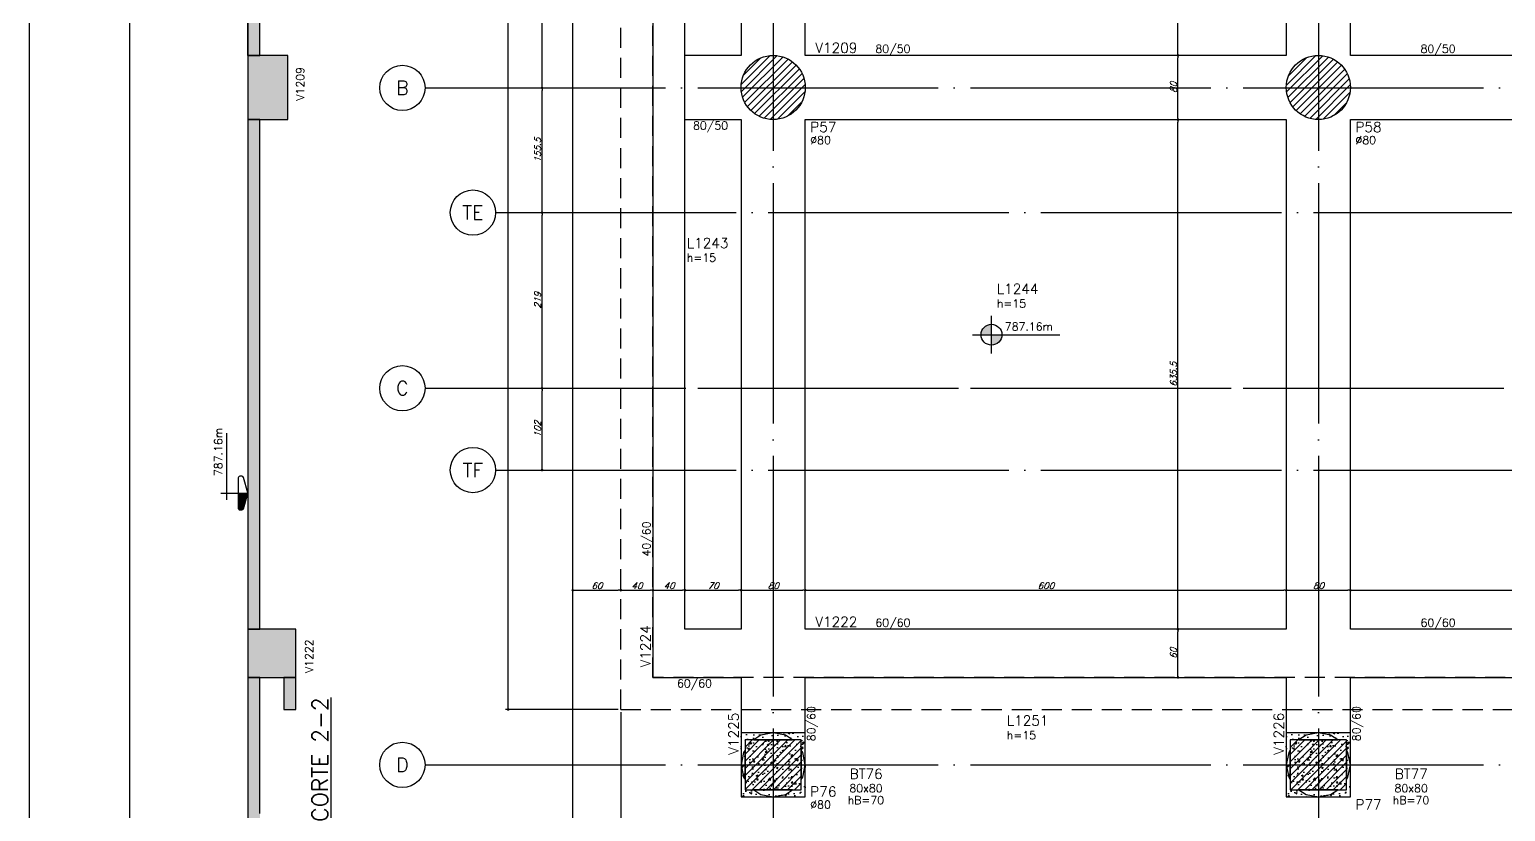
# Model space of a CAD drawing. Extents: x -4228 to 5417, y -2048 to 2452.
# Drawn here: x -4228 to -2387, y -543 to 432 of the extents above; entities that cross this region are included whole.
import ezdxf
from ezdxf.enums import TextEntityAlignment as Align

# ---------------------------------------------------------------- set-up
doc = ezdxf.new("R2010")
doc.units = 0
doc.header["$LTSCALE"] = 50
doc.header["$MEASUREMENT"] = 0
doc.linetypes.add('DASHED', pattern=[0.75, 0.5, -0.25])
doc.linetypes.add('EIXO', pattern=[6.8, 6, -0.4, 0, -0.4])
doc.layers.get('0').update_dxf_attribs({"linetype": 'CONTINUOUS'})
doc.layers.get('DEFPOINTS').update_dxf_attribs({"linetype": 'CONTINUOUS'})
for name, color, linetype in [('242', 3, 'CONTINUOUS'), ('71', 6, 'CONTINUOUS'), ('F-BLOCOS', 3, 'CONTINUOUS'), ('F-BLOCOS-DIM', 2, 'CONTINUOUS'), ('F-BLOCOS-HACH', 1, 'CONTINUOUS'), ('F-BLOCOS-NOME', 3, 'CONTINUOUS'), ('F-CORTE', 4, 'CONTINUOUS'), ('F-COTAS', 106, 'CONTINUOUS'), ('F-EIXO', 12, 'EIXO'), ('F-LAJES', 3, 'CONTINUOUS'), ('F-LAJES-DIM', 2, 'CONTINUOUS'), ('F-LAJES-NOME', 4, 'CONTINUOUS'), ('F-MARGEM', 1, 'CONTINUOUS'), ('F-NÍVEL-PLANTA', 2, 'CONTINUOUS'), ('F-NÍVEL-VISTA', 2, 'CONTINUOUS'), ('F-PILARES-DIM', 172, 'CONTINUOUS'), ('F-PILARES-HACH', 174, 'CONTINUOUS'), ('F-PILARES-M', 170, 'CONTINUOUS'), ('F-PILARES-NOME', 170, 'CONTINUOUS'), ('F-PILARES-S', 170, 'CONTINUOUS'), ('F-PILARES-V', 170, 'CONTINUOUS'), ('F-SOLIDO-CORTE', 71, 'CONTINUOUS'), ('F-TEXTO', 6, 'CONTINUOUS'), ('F-TEXTO-YELLOW', 2, 'CONTINUOUS'), ('F-VIGAS', 3, 'CONTINUOUS'), ('F-VIGAS-DIM', 2, 'CONTINUOUS'), ('F-VIGAS-NOME', 4, 'CONTINUOUS')]:
    doc.layers.add(name, color=color, linetype=linetype)
doc.styles.add('CP-TEXT-INCL', font='simplex.shx', dxfattribs={"oblique": 20})
doc.styles.add('MCP', font='simplex.shx')
doc.styles.add('ROMANS', font='simplex.shx')
doc.dimstyles.new('CP-COTAS-50', dxfattribs={"dimscale": 0.64, "dimtxt": 12.5, "dimasz": 5, "dimexe": 5, "dimexo": 5, "dimgap": 2.5, "dimtad": 1, "dimdec": 1, "dimdsep": 46, "dimtxsty": 'CP-TEXT-INCL', "dimblk1": 'DOT', "dimblk2": 'DOT', "dimsah": 1, "dimcen": 9, "dimclrd": 256, "dimclre": 256, "dimclrt": 256, "dimadec": 0, "dimazin": 0, "dimtfac": 1, "dimtdec": 1, "dimtmove": 2, "dimatfit": 3, "dimldrblk": 'DOT', "dimfxl": 0, "dimtolj": 1, "dimarcsym": 0})

# ---------------------------------------------------------------- blocks, each defined once
blk = doc.blocks.new('Nível - Planta')
at = {"layer": 'F-NÍVEL-PLANTA'}
h = blk.add_hatch(color=71, dxfattribs=at)
h.paths.add_polyline_path([(0, 0), (0, 0.26, 0.414214), (-0.26, 0)])
h.paths.add_polyline_path([(0.26, 0), (0, 0), (0, -0.26, 0.414214)])
for p, q in [((0, -0.469), (0, 0.469)), ((-0.469, 0), (1.704, 0))]:
    blk.add_line(p, q, dxfattribs=at)
blk.add_circle((0, 0), 0.26, dxfattribs=at)
at = {"layer": 'F-TEXTO', "color": 3, "style": 'MCP'}
blk.add_attdef('NÍVEL', (0.333, 0.102), '', height=0.2, dxfattribs=at)
blk = doc.blocks.new('*U26')
at = {"layer": 'F-EIXO'}
blk.add_line((0, 0), (7285, 0), dxfattribs=at)
at = {"layer": 'F-EIXO', "color": 2, "linetype": 'Continuous'}
blk.add_circle((-28.2072, 0), 28.2072, dxfattribs=at)
at = {"layer": 'F-TEXTO', "style": 'ROMANS'}
blk.add_attdef('EIXO', text='', height=17.5, dxfattribs=at).set_placement((-28.2072, 0), align=Align.MIDDLE_CENTER)
blk = doc.blocks.new('*U27')
at = {"layer": 'F-EIXO'}
blk.add_line((0, 0), (7197, 0), dxfattribs=at)
at = {"layer": 'F-EIXO', "color": 2, "linetype": 'Continuous'}
blk.add_circle((-28.2072, 0), 28.2072, dxfattribs=at)
at = {"layer": 'F-TEXTO', "style": 'ROMANS'}
blk.add_attdef('EIXO', text='', height=17.5, dxfattribs=at).set_placement((-28.2072, 0), align=Align.MIDDLE_CENTER)
blk = doc.blocks.new('*U14')
at = {"layer": 'F-EIXO'}
blk.add_line((0, 0), (0, -2755), dxfattribs=at)
at = {"layer": 'F-TEXTO', "style": 'ROMANS'}
blk.add_attdef('EIXO', text='', height=17.5, rotation=360, dxfattribs=at).set_placement((0, 28.2072), align=Align.MIDDLE_CENTER)
blk = doc.blocks.new('*U29')
at = {"layer": 'F-EIXO'}
blk.add_line((0, 0), (7285, 0), dxfattribs=at)
at = {"layer": 'F-EIXO', "color": 2, "linetype": 'Continuous'}
blk.add_circle((-28.2072, 0), 28.2072, dxfattribs=at)
at = {"layer": 'F-TEXTO', "style": 'ROMANS'}
blk.add_attdef('EIXO', text='', height=17.5, dxfattribs=at).set_placement((-28.2072, 0), align=Align.MIDDLE_CENTER)
blk = doc.blocks.new('*U30')
at = {"layer": 'F-EIXO'}
blk.add_line((0, 0), (0, -2755), dxfattribs=at)
at = {"layer": 'F-TEXTO', "style": 'ROMANS'}
blk.add_attdef('EIXO', text='', height=17.5, rotation=360, dxfattribs=at).set_placement((0, 28.2072), align=Align.MIDDLE_CENTER)
blk = doc.blocks.new('*U31')
at = {"layer": 'F-EIXO'}
blk.add_line((0, 0), (7285, 0), dxfattribs=at)
at = {"layer": 'F-EIXO', "color": 2, "linetype": 'Continuous'}
blk.add_circle((-28.2072, 0), 28.2072, dxfattribs=at)
at = {"layer": 'F-TEXTO', "style": 'ROMANS'}
blk.add_attdef('EIXO', text='', height=17.5, dxfattribs=at).set_placement((-28.2072, 0), align=Align.MIDDLE_CENTER)
blk = doc.blocks.new('*U32')
at = {"layer": 'F-EIXO'}
blk.add_line((0, 0), (7285, 0), dxfattribs=at)
at = {"layer": 'F-EIXO', "color": 2, "linetype": 'Continuous'}
blk.add_circle((-28.2072, 0), 28.2072, dxfattribs=at)
at = {"layer": 'F-TEXTO', "style": 'ROMANS'}
blk.add_attdef('EIXO', text='', height=17.5, dxfattribs=at).set_placement((-28.2072, 0), align=Align.MIDDLE_CENTER)
blk = doc.blocks.new('*U38')
at = {"layer": 'F-EIXO'}
blk.add_line((0, 0), (7197, 0), dxfattribs=at)
at = {"layer": 'F-EIXO', "color": 2, "linetype": 'Continuous'}
blk.add_circle((-28.2072, 0), 28.2072, dxfattribs=at)
at = {"layer": 'F-TEXTO', "style": 'ROMANS'}
blk.add_attdef('EIXO', text='', height=17.5, dxfattribs=at).set_placement((-28.2072, 0), align=Align.MIDDLE_CENTER)
blk = doc.blocks.new('_DOT')
at = {"color": 0, "linetype": 'ByBlock'}
blk.add_line((-0.5, 0), (-1, 0), dxfattribs=at)
at = {"color": 0, "linetype": 'ByBlock', "const_width": 0.5}
blk.add_lwpolyline([(-0.25, 0, 1), (0.25, 0, 1)], format="xyb", close=True, dxfattribs=at)
blk = doc.blocks.new('*D52')
at = {"layer": 'DEFPOINTS', "color": 0, "linetype": 'Continuous', "transparency": 16777216}
for p in [(-3490, -415.5), (3259.5, -555.5), (3259.5, -687.9)]:
    blk.add_point(p, dxfattribs=at)
at = {"layer": 'F-COTAS', "linetype": 'Continuous', "lineweight": -2, "transparency": 16777216}
for p, q in [((-3490, -418.7), (-3490, -691.1)), ((3259.5, -558.7), (3259.5, -691.1)), ((-3486.8, -687.9), (3256.3, -687.9))]:
    blk.add_line(p, q, dxfattribs=at)
at = {"layer": 'F-COTAS', "linetype": 'Continuous', "lineweight": -2, "transparency": 16777216, "xscale": 3.2, "yscale": 3.2, "zscale": 3.2, "rotation": 180}
blk.add_blockref('_DOT', (-3490, -687.9), dxfattribs=at)
at = {"layer": 'F-COTAS', "linetype": 'Continuous', "lineweight": -2, "transparency": 16777216, "xscale": 3.2, "yscale": 3.2, "zscale": 3.2}
blk.add_blockref('_DOT', (3259.5, -687.9), dxfattribs=at)
at = {"layer": 'F-COTAS', "linetype": 'Continuous', "transparency": 16777216, "insert": (-115.2, -682.3), "char_height": 8, "attachment_point": 5, "style": 'CP-TEXT-INCL'}
blk.add_mtext('\\A1;6749.5', dxfattribs=at)
blk = doc.blocks.new('*D109')
at = {"layer": 'DEFPOINTS', "color": 0, "linetype": 'Continuous', "transparency": 16777216}
for p in [(-3630.5, 1504.5), (-3490, 1504.5), (-3490, -415.5)]:
    blk.add_point(p, dxfattribs=at)
at = {"layer": 'F-COTAS', "linetype": 'Continuous', "lineweight": -2, "transparency": 16777216}
for p, q in [((-3493.2, 1504.5), (-3633.7, 1504.5)), ((-3630.5, -412.3), (-3630.5, 1501.3)), ((-3493.2, -415.5), (-3633.7, -415.5))]:
    blk.add_line(p, q, dxfattribs=at)
at = {"layer": 'F-COTAS', "linetype": 'Continuous', "lineweight": -2, "transparency": 16777216, "xscale": 3.2, "yscale": 3.2, "zscale": 3.2}
for p, rotation in [((-3630.5, 1504.5), 90), ((-3630.5, -415.5), 270)]:
    blk.add_blockref('_DOT', p, dxfattribs=dict(at, rotation=rotation))
at = {"layer": 'F-COTAS', "linetype": 'Continuous', "transparency": 16777216, "insert": (-3636.1, 544.5), "char_height": 8, "attachment_point": 5, "rotation": 90, "style": 'CP-TEXT-INCL'}
blk.add_mtext('\\A1;1920', dxfattribs=at)
blk = doc.blocks.new('*D110')
at = {"layer": 'DEFPOINTS', "color": 0, "linetype": 'Continuous', "transparency": 16777216}
for p in [(-3590.5, -15), (-3588.3, -15), (-3590.5, -117)]:
    blk.add_point(p, dxfattribs=at)
at = {"layer": 'F-COTAS', "linetype": 'Continuous', "lineweight": -2, "transparency": 16777216}
for p, q in [((-3588.3, -113.8), (-3588.3, -18.2)), ((-3587.3, -15), (-3585.1, -15)), ((-3587.3, -117), (-3585.1, -117))]:
    blk.add_line(p, q, dxfattribs=at)
at = {"layer": 'F-COTAS', "linetype": 'Continuous', "lineweight": -2, "transparency": 16777216, "xscale": 3.2, "yscale": 3.2, "zscale": 3.2}
for p, rotation in [((-3588.3, -15), 90), ((-3588.3, -117), 270)]:
    blk.add_blockref('_DOT', p, dxfattribs=dict(at, rotation=rotation))
at = {"layer": 'F-COTAS', "linetype": 'Continuous', "transparency": 16777216, "insert": (-3593.9, -66), "char_height": 8, "attachment_point": 5, "rotation": 90, "style": 'CP-TEXT-INCL'}
blk.add_mtext('\\A1;102', dxfattribs=at)
blk = doc.blocks.new('*D111')
at = {"layer": 'DEFPOINTS', "color": 0, "linetype": 'Continuous', "transparency": 16777216}
for p in [(-3588.3, 204), (-3588.3, 204), (-3590.5, -15)]:
    blk.add_point(p, dxfattribs=at)
at = {"layer": 'F-COTAS', "linetype": 'Continuous', "lineweight": -2, "transparency": 16777216}
for p, q in [((-3588.3, -11.8), (-3588.3, 200.8)), ((-3587.3, -15), (-3585.1, -15))]:
    blk.add_line(p, q, dxfattribs=at)
at = {"layer": 'F-COTAS', "linetype": 'Continuous', "lineweight": -2, "transparency": 16777216, "xscale": 3.2, "yscale": 3.2, "zscale": 3.2}
for p, rotation in [((-3588.3, 204), 90), ((-3588.3, -15), 270)]:
    blk.add_blockref('_DOT', p, dxfattribs=dict(at, rotation=rotation))
at = {"layer": 'F-COTAS', "linetype": 'Continuous', "transparency": 16777216, "insert": (-3593.9, 94.5), "char_height": 8, "attachment_point": 5, "rotation": 90, "style": 'CP-TEXT-INCL'}
blk.add_mtext('\\A1;219', dxfattribs=at)
blk = doc.blocks.new('*D112')
at = {"layer": 'DEFPOINTS', "color": 0, "linetype": 'Continuous', "transparency": 16777216}
for p in [(-3588.3, 359.5), (-3588.3, 359.5), (-3588.3, 204)]:
    blk.add_point(p, dxfattribs=at)
at = {"layer": 'F-COTAS', "linetype": 'Continuous', "lineweight": -2, "transparency": 16777216}
blk.add_line((-3588.3, 207.2), (-3588.3, 356.3), dxfattribs=at)
at = {"layer": 'F-COTAS', "linetype": 'Continuous', "lineweight": -2, "transparency": 16777216, "xscale": 3.2, "yscale": 3.2, "zscale": 3.2}
for p, rotation in [((-3588.3, 359.5), 90), ((-3588.3, 204), 270)]:
    blk.add_blockref('_DOT', p, dxfattribs=dict(at, rotation=rotation))
at = {"layer": 'F-COTAS', "linetype": 'Continuous', "transparency": 16777216, "insert": (-3593.9, 281.8), "char_height": 8, "attachment_point": 5, "rotation": 90, "style": 'CP-TEXT-INCL'}
blk.add_mtext('\\A1;155.5', dxfattribs=at)
blk = doc.blocks.new('*D46')
at = {"layer": 'DEFPOINTS', "color": 0, "linetype": 'Continuous', "transparency": 16777216}
for p in [(-3588.3, 555), (-3584.3, 555), (-3588.3, 359.5)]:
    blk.add_point(p, dxfattribs=at)
at = {"layer": 'F-COTAS', "linetype": 'Continuous', "lineweight": -2, "transparency": 16777216}
for p, q in [((-3587.5, 555), (-3591.5, 555)), ((-3588.3, 362.7), (-3588.3, 551.8))]:
    blk.add_line(p, q, dxfattribs=at)
at = {"layer": 'F-COTAS', "linetype": 'Continuous', "lineweight": -2, "transparency": 16777216, "xscale": 3.2, "yscale": 3.2, "zscale": 3.2}
for p, rotation in [((-3588.3, 555), 90), ((-3588.3, 359.5), 270)]:
    blk.add_blockref('_DOT', p, dxfattribs=dict(at, rotation=rotation))
at = {"layer": 'F-COTAS', "linetype": 'Continuous', "transparency": 16777216, "insert": (-3593.9, 457.3), "char_height": 8, "attachment_point": 5, "rotation": 90, "style": 'CP-TEXT-INCL'}
blk.add_mtext('\\A1;195.5', dxfattribs=at)
blk = doc.blocks.new('A0-4L_900')
at = {"layer": 'F-MARGEM', "color": 2}
blk.add_lwpolyline([(0, 0), (0, 90), (192.9, 90), (192.9, 0)], close=True, dxfattribs=at)
at = {"layer": 'F-MARGEM', "color": 7}
blk.add_lwpolyline([(2.5, 89), (191.9, 89), (191.9, 1), (2.5, 1)], close=True, dxfattribs=at)
blk = doc.blocks.new('Nível - Vista')
at = {"layer": 'F-NÍVEL-VISTA'}
blk.add_hatch(color=71, dxfattribs=at).paths.add_polyline_path([(0, 0.238), (-0.38, 0.238, 0.414214), (-0.42, 0.198), (-0.42, 0.148, 0.331206), (-0.391, 0.11), (-0.011, 0.002, 0.072993), (0, 0)])
at = {"layer": 'F-NÍVEL-VISTA', "color": 2}
for p, q in [((-0.168, 0.521), (1.493, 0.521)), ((0, 0.67), (0, 0))]:
    blk.add_line(p, q, dxfattribs=at)
blk.add_lwpolyline([(-0.011, 0.002, 0.146769), (0.011, 0.002), (0.391, 0.11, 0.331206), (0.42, 0.148), (0.42, 0.198, 0.414214), (0.38, 0.238), (-0.38, 0.238, 0.414214), (-0.42, 0.198), (-0.42, 0.148, 0.331206), (-0.391, 0.11), (-0.011, 0.002, 0.146769), (0.011, 0.002)], format="xyb", dxfattribs=at)
at = {"layer": 'F-TEXTO', "color": 3, "style": 'MCP'}
for tag, p in [('NÍVEL', (1.026, 0.636)), ('NÍVEL_DETALHE', (1.02, 0.186))]:
    blk.add_attdef(tag, text='', height=0.2, dxfattribs=at).set_placement(p, align=Align.CENTER)
blk = doc.blocks.new('*D384')
at = {"layer": 'DEFPOINTS', "color": 0, "linetype": 'Continuous', "transparency": 16777216}
for p in [(-2795.0679, -315.5), (-2795.0679, -315.5), (-2795.0679, -375.5)]:
    blk.add_point(p, dxfattribs=at)
at = {"layer": 'F-COTAS', "linetype": 'Continuous', "lineweight": -2, "transparency": 16777216}
blk.add_line((-2795.0679, -372.3), (-2795.0679, -318.7), dxfattribs=at)
at = {"layer": 'F-COTAS', "linetype": 'Continuous', "lineweight": -2, "transparency": 16777216, "xscale": 3.2, "yscale": 3.2, "zscale": 3.2}
for p, rotation in [((-2795.0679, -315.5), 90), ((-2795.0679, -375.5), 270)]:
    blk.add_blockref('_DOT', p, dxfattribs=dict(at, rotation=rotation))
at = {"layer": 'F-COTAS', "linetype": 'Continuous', "transparency": 16777216, "insert": (-2800.6679, -345.5), "char_height": 8, "attachment_point": 5, "rotation": 90, "style": 'CP-TEXT-INCL'}
blk.add_mtext('\\A1;60', dxfattribs=at)
blk = doc.blocks.new('*D385')
at = {"layer": 'DEFPOINTS', "color": 0, "linetype": 'Continuous', "transparency": 16777216}
for p in [(-2795.0679, 320), (-2795.0679, 320), (-2795.0679, -315.5)]:
    blk.add_point(p, dxfattribs=at)
at = {"layer": 'F-COTAS', "linetype": 'Continuous', "lineweight": -2, "transparency": 16777216}
blk.add_line((-2795.0679, -312.3), (-2795.0679, 316.8), dxfattribs=at)
at = {"layer": 'F-COTAS', "linetype": 'Continuous', "lineweight": -2, "transparency": 16777216, "xscale": 3.2, "yscale": 3.2, "zscale": 3.2}
for p, rotation in [((-2795.0679, 320), 90), ((-2795.0679, -315.5), 270)]:
    blk.add_blockref('_DOT', p, dxfattribs=dict(at, rotation=rotation))
at = {"layer": 'F-COTAS', "linetype": 'Continuous', "transparency": 16777216, "insert": (-2800.6679, 2.25), "char_height": 8, "attachment_point": 5, "rotation": 90, "style": 'CP-TEXT-INCL'}
blk.add_mtext('\\A1;635.5', dxfattribs=at)
blk = doc.blocks.new('*D386')
at = {"layer": 'DEFPOINTS', "color": 0, "linetype": 'Continuous', "transparency": 16777216}
for p in [(-2795.0679, 400), (-2795.0679, 400), (-2795.0679, 320)]:
    blk.add_point(p, dxfattribs=at)
at = {"layer": 'F-COTAS', "linetype": 'Continuous', "lineweight": -2, "transparency": 16777216}
blk.add_line((-2795.0679, 323.2), (-2795.0679, 396.8), dxfattribs=at)
at = {"layer": 'F-COTAS', "linetype": 'Continuous', "lineweight": -2, "transparency": 16777216, "xscale": 3.2, "yscale": 3.2, "zscale": 3.2}
for p, rotation in [((-2795.0679, 400), 90), ((-2795.0679, 320), 270)]:
    blk.add_blockref('_DOT', p, dxfattribs=dict(at, rotation=rotation))
at = {"layer": 'F-COTAS', "linetype": 'Continuous', "transparency": 16777216, "insert": (-2800.6679, 360), "char_height": 8, "attachment_point": 5, "rotation": 90, "style": 'CP-TEXT-INCL'}
blk.add_mtext('\\A1;80', dxfattribs=at)
blk = doc.blocks.new('*D387')
at = {"layer": 'DEFPOINTS', "color": 0, "linetype": 'Continuous', "transparency": 16777216}
for p in [(-2795.0679, 1374.5), (-2795.0679, 1374.5), (-2795.0679, 400)]:
    blk.add_point(p, dxfattribs=at)
at = {"layer": 'F-COTAS', "linetype": 'Continuous', "lineweight": -2, "transparency": 16777216}
blk.add_line((-2795.0679, 403.2), (-2795.0679, 1371.3), dxfattribs=at)
at = {"layer": 'F-COTAS', "linetype": 'Continuous', "lineweight": -2, "transparency": 16777216, "xscale": 3.2, "yscale": 3.2, "zscale": 3.2}
for p, rotation in [((-2795.0679, 1374.5), 90), ((-2795.0679, 400), 270)]:
    blk.add_blockref('_DOT', p, dxfattribs=dict(at, rotation=rotation))
at = {"layer": 'F-COTAS', "linetype": 'Continuous', "transparency": 16777216, "insert": (-2800.6679, 887.25), "char_height": 8, "attachment_point": 5, "rotation": 90, "style": 'CP-TEXT-INCL'}
blk.add_mtext('\\A1;974.5', dxfattribs=at)
blk = doc.blocks.new('*D391')
at = {"layer": 'DEFPOINTS', "color": 0, "linetype": 'Continuous', "transparency": 16777216}
for p in [(-3550, -266.8), (-3490, -266.8), (-3490, -266.8)]:
    blk.add_point(p, dxfattribs=at)
at = {"layer": 'F-COTAS', "linetype": 'Continuous', "lineweight": -2, "transparency": 16777216}
blk.add_line((-3546.8, -266.8), (-3493.2, -266.8), dxfattribs=at)
at = {"layer": 'F-COTAS', "linetype": 'Continuous', "lineweight": -2, "transparency": 16777216, "xscale": 3.2, "yscale": 3.2, "zscale": 3.2, "rotation": 180}
blk.add_blockref('_DOT', (-3550, -266.8), dxfattribs=at)
at = {"layer": 'F-COTAS', "linetype": 'Continuous', "lineweight": -2, "transparency": 16777216, "xscale": 3.2, "yscale": 3.2, "zscale": 3.2}
blk.add_blockref('_DOT', (-3490, -266.8), dxfattribs=at)
at = {"layer": 'F-COTAS', "linetype": 'Continuous', "transparency": 16777216, "insert": (-3520, -261.2), "char_height": 8, "attachment_point": 5, "style": 'CP-TEXT-INCL'}
blk.add_mtext('\\A1;60', dxfattribs=at)
blk = doc.blocks.new('*D392')
at = {"layer": 'DEFPOINTS', "color": 0, "linetype": 'Continuous', "transparency": 16777216}
for p in [(-3490, -266.8), (-3450, -266.8), (-3450, -266.8)]:
    blk.add_point(p, dxfattribs=at)
at = {"layer": 'F-COTAS', "linetype": 'Continuous', "lineweight": -2, "transparency": 16777216}
blk.add_line((-3486.8, -266.8), (-3453.2, -266.8), dxfattribs=at)
at = {"layer": 'F-COTAS', "linetype": 'Continuous', "lineweight": -2, "transparency": 16777216, "xscale": 3.2, "yscale": 3.2, "zscale": 3.2, "rotation": 180}
blk.add_blockref('_DOT', (-3490, -266.8), dxfattribs=at)
at = {"layer": 'F-COTAS', "linetype": 'Continuous', "lineweight": -2, "transparency": 16777216, "xscale": 3.2, "yscale": 3.2, "zscale": 3.2}
blk.add_blockref('_DOT', (-3450, -266.8), dxfattribs=at)
at = {"layer": 'F-COTAS', "linetype": 'Continuous', "transparency": 16777216, "insert": (-3470, -261.2), "char_height": 8, "attachment_point": 5, "style": 'CP-TEXT-INCL'}
blk.add_mtext('\\A1;40', dxfattribs=at)
blk = doc.blocks.new('*D393')
at = {"layer": 'DEFPOINTS', "color": 0, "linetype": 'Continuous', "transparency": 16777216}
for p in [(-3450, -266.8), (-3410, -266.8), (-3410, -266.8)]:
    blk.add_point(p, dxfattribs=at)
at = {"layer": 'F-COTAS', "linetype": 'Continuous', "lineweight": -2, "transparency": 16777216}
blk.add_line((-3446.8, -266.8), (-3413.2, -266.8), dxfattribs=at)
at = {"layer": 'F-COTAS', "linetype": 'Continuous', "lineweight": -2, "transparency": 16777216, "xscale": 3.2, "yscale": 3.2, "zscale": 3.2, "rotation": 180}
blk.add_blockref('_DOT', (-3450, -266.8), dxfattribs=at)
at = {"layer": 'F-COTAS', "linetype": 'Continuous', "lineweight": -2, "transparency": 16777216, "xscale": 3.2, "yscale": 3.2, "zscale": 3.2}
blk.add_blockref('_DOT', (-3410, -266.8), dxfattribs=at)
at = {"layer": 'F-COTAS', "linetype": 'Continuous', "transparency": 16777216, "insert": (-3430, -261.2), "char_height": 8, "attachment_point": 5, "style": 'CP-TEXT-INCL'}
blk.add_mtext('\\A1;40', dxfattribs=at)
blk = doc.blocks.new('*D394')
at = {"layer": 'DEFPOINTS', "color": 0, "linetype": 'Continuous', "transparency": 16777216}
for p in [(-3410, -266.8), (-3340, -266.8), (-3340, -266.8)]:
    blk.add_point(p, dxfattribs=at)
at = {"layer": 'F-COTAS', "linetype": 'Continuous', "lineweight": -2, "transparency": 16777216}
blk.add_line((-3406.8, -266.8), (-3343.2, -266.8), dxfattribs=at)
at = {"layer": 'F-COTAS', "linetype": 'Continuous', "lineweight": -2, "transparency": 16777216, "xscale": 3.2, "yscale": 3.2, "zscale": 3.2, "rotation": 180}
blk.add_blockref('_DOT', (-3410, -266.8), dxfattribs=at)
at = {"layer": 'F-COTAS', "linetype": 'Continuous', "lineweight": -2, "transparency": 16777216, "xscale": 3.2, "yscale": 3.2, "zscale": 3.2}
blk.add_blockref('_DOT', (-3340, -266.8), dxfattribs=at)
at = {"layer": 'F-COTAS', "linetype": 'Continuous', "transparency": 16777216, "insert": (-3375, -261.2), "char_height": 8, "attachment_point": 5, "style": 'CP-TEXT-INCL'}
blk.add_mtext('\\A1;70', dxfattribs=at)
blk = doc.blocks.new('*D395')
at = {"layer": 'DEFPOINTS', "color": 0, "linetype": 'Continuous', "transparency": 16777216}
for p in [(-3340, -266.8), (-3260, -266.8), (-3260, -266.8)]:
    blk.add_point(p, dxfattribs=at)
at = {"layer": 'F-COTAS', "linetype": 'Continuous', "lineweight": -2, "transparency": 16777216}
blk.add_line((-3336.8, -266.8), (-3263.2, -266.8), dxfattribs=at)
at = {"layer": 'F-COTAS', "linetype": 'Continuous', "lineweight": -2, "transparency": 16777216, "xscale": 3.2, "yscale": 3.2, "zscale": 3.2, "rotation": 180}
blk.add_blockref('_DOT', (-3340, -266.8), dxfattribs=at)
at = {"layer": 'F-COTAS', "linetype": 'Continuous', "lineweight": -2, "transparency": 16777216, "xscale": 3.2, "yscale": 3.2, "zscale": 3.2}
blk.add_blockref('_DOT', (-3260, -266.8), dxfattribs=at)
at = {"layer": 'F-COTAS', "linetype": 'Continuous', "transparency": 16777216, "insert": (-3300, -261.2), "char_height": 8, "attachment_point": 5, "style": 'CP-TEXT-INCL'}
blk.add_mtext('\\A1;80', dxfattribs=at)
blk = doc.blocks.new('*D396')
at = {"layer": 'DEFPOINTS', "color": 0, "linetype": 'Continuous', "transparency": 16777216}
for p in [(-3260, -266.8), (-2660, -266.8), (-2660, -266.8)]:
    blk.add_point(p, dxfattribs=at)
at = {"layer": 'F-COTAS', "linetype": 'Continuous', "lineweight": -2, "transparency": 16777216}
blk.add_line((-3256.8, -266.8), (-2663.2, -266.8), dxfattribs=at)
at = {"layer": 'F-COTAS', "linetype": 'Continuous', "lineweight": -2, "transparency": 16777216, "xscale": 3.2, "yscale": 3.2, "zscale": 3.2, "rotation": 180}
blk.add_blockref('_DOT', (-3260, -266.8), dxfattribs=at)
at = {"layer": 'F-COTAS', "linetype": 'Continuous', "lineweight": -2, "transparency": 16777216, "xscale": 3.2, "yscale": 3.2, "zscale": 3.2}
blk.add_blockref('_DOT', (-2660, -266.8), dxfattribs=at)
at = {"layer": 'F-COTAS', "linetype": 'Continuous', "transparency": 16777216, "insert": (-2960, -261.2), "char_height": 8, "attachment_point": 5, "style": 'CP-TEXT-INCL'}
blk.add_mtext('\\A1;600', dxfattribs=at)
blk = doc.blocks.new('*D397')
at = {"layer": 'DEFPOINTS', "color": 0, "linetype": 'Continuous', "transparency": 16777216}
for p in [(-2660, -266.8), (-2580, -266.8), (-2580, -266.8)]:
    blk.add_point(p, dxfattribs=at)
at = {"layer": 'F-COTAS', "linetype": 'Continuous', "lineweight": -2, "transparency": 16777216}
blk.add_line((-2656.8, -266.8), (-2583.2, -266.8), dxfattribs=at)
at = {"layer": 'F-COTAS', "linetype": 'Continuous', "lineweight": -2, "transparency": 16777216, "xscale": 3.2, "yscale": 3.2, "zscale": 3.2, "rotation": 180}
blk.add_blockref('_DOT', (-2660, -266.8), dxfattribs=at)
at = {"layer": 'F-COTAS', "linetype": 'Continuous', "lineweight": -2, "transparency": 16777216, "xscale": 3.2, "yscale": 3.2, "zscale": 3.2}
blk.add_blockref('_DOT', (-2580, -266.8), dxfattribs=at)
at = {"layer": 'F-COTAS', "linetype": 'Continuous', "transparency": 16777216, "insert": (-2620, -261.2), "char_height": 8, "attachment_point": 5, "style": 'CP-TEXT-INCL'}
blk.add_mtext('\\A1;80', dxfattribs=at)
blk = doc.blocks.new('*D398')
at = {"layer": 'DEFPOINTS', "color": 0, "linetype": 'Continuous', "transparency": 16777216}
for p in [(-2580, -266.8), (-1949.5, -266.8), (-1949.5, -266.8)]:
    blk.add_point(p, dxfattribs=at)
at = {"layer": 'F-COTAS', "linetype": 'Continuous', "lineweight": -2, "transparency": 16777216}
blk.add_line((-2576.8, -266.8), (-1952.7, -266.8), dxfattribs=at)
at = {"layer": 'F-COTAS', "linetype": 'Continuous', "lineweight": -2, "transparency": 16777216, "xscale": 3.2, "yscale": 3.2, "zscale": 3.2, "rotation": 180}
blk.add_blockref('_DOT', (-2580, -266.8), dxfattribs=at)
at = {"layer": 'F-COTAS', "linetype": 'Continuous', "lineweight": -2, "transparency": 16777216, "xscale": 3.2, "yscale": 3.2, "zscale": 3.2}
blk.add_blockref('_DOT', (-1949.5, -266.8), dxfattribs=at)
at = {"layer": 'F-COTAS', "linetype": 'Continuous', "transparency": 16777216, "insert": (-2264.8, -261.2), "char_height": 8, "attachment_point": 5, "style": 'CP-TEXT-INCL'}
blk.add_mtext('\\A1;630.5', dxfattribs=at)

msp = doc.modelspace()

# ---------------------------------------------------------------- hatches: boundary and pattern name
at = {"layer": 'F-BLOCOS-HACH'}
h = msp.add_hatch(dxfattribs=at)
h.set_pattern_fill('AR-CONC', color=256, scale=3)
h.set_pattern_definition([(50, (1135.638, -1936.557), (21.517805, -1.882564), [2.25, -24.75]), (355, (1135.638, -1936.557), (-4.16254, 22.56576), [1.8, -19.8]), (100.45144, (1137.432, -1936.714), (17.355265, 20.6832), [1.91221, -21.03426]), (46.1842, (1135.638, -1930.557), (32.01724, -4.96558), [3.375, -37.125]), (96.6356, (1138.307, -1930.97), (28.03986, 29.22356), [2.8683, -31.55141]), (351.1842, (1135.64, -1930.557), (28.03986, 29.22356), [2.7, -29.7]), (21, (1138.638, -1932.057), (17.90721, -12.07857), [2.25, -24.75]), (326, (1138.638, -1932.057), (7.29946, 21.7545), [1.8, -19.8]), (71.45144, (1140.13, -1933.064), (25.20667, 9.67593), [1.91221, -21.03426]), (37.5, (1135.6384, -1936.557), (0.364796, 9.986816), [0, -19.56, 0, -20.1, 0, -19.875]), (7.5, (1135.638, -1936.557), (7.892086, 11.832351), [0, -11.46, 0, -19.11, 0, -7.575]), (327.5, (1128.9484, -1936.557), (16.014673, -0.676646), [0, -7.5, 0, -23.4, 0, -31.05]), (317.5, (1125.948, -1936.557), (17.495585, 3.00315), [0, -9.75, 0, -15.54, 0, -22.05])])
h.paths.add_polyline_path([(-3260, -524.5), (-3260, -444.5), (-3340, -444.5), (-3340, -524.5)])
h = msp.add_hatch(dxfattribs=at)
h.set_pattern_fill('AR-CONC', color=256, scale=3)
h.set_pattern_definition([(50, (1815.638, -1936.557), (21.517805, -1.882564), [2.25, -24.75]), (355, (1815.638, -1936.557), (-4.16254, 22.56576), [1.8, -19.8]), (100.45144, (1817.432, -1936.714), (17.355265, 20.6832), [1.91221, -21.03426]), (46.1842, (1815.638, -1930.557), (32.01724, -4.96558), [3.375, -37.125]), (96.6356, (1818.307, -1930.97), (28.03986, 29.22356), [2.8683, -31.55141]), (351.1842, (1815.64, -1930.557), (28.03986, 29.22356), [2.7, -29.7]), (21, (1818.638, -1932.057), (17.90721, -12.07857), [2.25, -24.75]), (326, (1818.638, -1932.057), (7.29946, 21.7545), [1.8, -19.8]), (71.45144, (1820.13, -1933.064), (25.20667, 9.67593), [1.91221, -21.03426]), (37.5, (1815.6384, -1936.557), (0.364796, 9.986816), [0, -19.56, 0, -20.1, 0, -19.875]), (7.5, (1815.638, -1936.557), (7.892086, 11.832351), [0, -11.46, 0, -19.11, 0, -7.575]), (327.5, (1808.9484, -1936.557), (16.014673, -0.676646), [0, -7.5, 0, -23.4, 0, -31.05]), (317.5, (1805.948, -1936.557), (17.495585, 3.00315), [0, -9.75, 0, -15.54, 0, -22.05])])
h.paths.add_polyline_path([(-2580, -524.5), (-2580, -444.5), (-2660, -444.5), (-2660, -524.5)])
at = {"layer": 'F-PILARES-HACH', "linetype": 'Continuous'}
h = msp.add_hatch(dxfattribs=at)
h.set_pattern_fill('ANSI31', color=256, scale=50)
edge = h.paths.add_edge_path()
edge.add_arc((-3300, 360), 40, 0, 360)
h = msp.add_hatch(dxfattribs=at)
h.set_pattern_fill('ANSI31', color=256, scale=50)
edge = h.paths.add_edge_path()
edge.add_arc((-2620, 360), 40, 0, 360)
h = msp.add_hatch(dxfattribs=at)
h.set_pattern_fill('ANSI31', color=256, scale=50, style=0)
h.paths.add_polyline_path([(-3335, -515.5), (-3265, -515.5), (-3265, -453.5), (-3335, -453.5)], flags=16)
h = msp.add_hatch(dxfattribs=at)
h.set_pattern_fill('ANSI31', color=256, scale=50, style=0)
h.paths.add_polyline_path([(-2655, -515.5), (-2585, -515.5), (-2585, -453.5), (-2655, -453.5)], flags=16)
at = {"layer": 'F-SOLIDO-CORTE', "linetype": 'Continuous'}
for points in [[(-3955.295, 400), (-3948.121, 400), (-3941.616, 400), (-3940.295, 400), (-3940.295, 861.306), (-3940.295, 1279.554), (-3940.295, 1282.745), (-3940.295, 1285.737), (-3940.295, 1373.589), (-3940.295, 1374.5), (-3947.331, 1374.5), (-3953.933, 1374.5), (-3955.295, 1374.5), (-3955.295, 1373.589), (-3955.295, 1285.737), (-3955.295, 1282.494), (-3955.295, 1279.554), (-3955.295, 818.248)], [(-3955.295, 354.691), (-3955.295, 320), (-3931.381, 320), (-3909.699, 320), (-3905.295, 320), (-3905.295, 358.263), (-3905.295, 392.954), (-3905.295, 400), (-3929.209, 400), (-3950.892, 400), (-3955.295, 400), (-3955.295, 392.954)], [(-3955.295, -259.53), (-3955.295, -315.5), (-3948.121, -315.5), (-3941.616, -315.5), (-3940.295, -315.5), (-3940.295, -259.53), (-3940.295, 44.42), (-3940.295, 320), (-3947.469, 320), (-3953.974, 320), (-3955.295, 320), (-3955.295, 16.05)], [(-3926.598, -375.5), (-3900.58, -375.5), (-3895.295, -375.5), (-3895.295, -370.216), (-3895.295, -341.519), (-3895.295, -315.5), (-3923.992, -315.5), (-3950.011, -315.5), (-3955.295, -315.5), (-3955.295, -344.197), (-3955.295, -370.216), (-3955.295, -375.5)], [(-3955.295, -529.388), (-3955.295, -545.2), (-3955.295, -547.459), (-3955.295, -549.415), (-3955.295, -550.745), (-3955.295, -555.5), (-3950.152, -555.5), (-3942.343, -555.5), (-3940.295, -555.5), (-3940.295, -550.745), (-3940.295, -549.415), (-3940.295, -547.459), (-3940.295, -545.2), (-3940.295, -529.388), (-3940.295, -508.354), (-3940.295, -488.287), (-3940.295, -481.266), (-3940.295, -474.9), (-3940.295, -422.767), (-3940.295, -375.5), (-3947.469, -375.5), (-3953.974, -375.5), (-3955.295, -375.5), (-3955.295, -427.633), (-3955.295, -474.9), (-3955.295, -481.751), (-3955.295, -488.287), (-3955.295, -504.771)], [(-3895.295, -375.5), (-3895.584, -375.5), (-3898.75, -375.5), (-3910.295, -375.5), (-3910.295, -376.272), (-3910.295, -384.713), (-3910.295, -415.5), (-3910.006, -415.5), (-3906.698, -415.5), (-3895.295, -415.5), (-3895.295, -384.713), (-3895.295, -383.942)]]:
    msp.add_hatch(color=256, dxfattribs=at).paths.add_polyline_path(points, flags=16)

# ---------------------------------------------------------------- linework, layer by layer
at = {"layer": '242', "linetype": 'Continuous'}
for p, q in [((-3300, 360), (-3300, 360)), ((-2620, 360), (-2620, 360)), ((-3300, -450.049), (-3300, -450.049)), ((-2620, -450.049), (-2620, -450.049)), ((-3336.789, -484.5), (-3336.789, -484.5)), ((-3300, -484.5), (-3300, -484.5)), ((-3300, -484.5), (-3300, -484.5)), ((-3300, -484.5), (-3300, -484.5)), ((-3300, -484.5), (-3300, -484.5)), ((-3300, -484.5), (-3300, -484.5)), ((-3263.211, -484.5), (-3263.211, -484.5)), ((-2656.789, -484.5), (-2656.789, -484.5)), ((-2620, -484.5), (-2620, -484.5)), ((-2620, -484.5), (-2620, -484.5)), ((-2620, -484.5), (-2620, -484.5)), ((-2620, -484.5), (-2620, -484.5)), ((-2620, -484.5), (-2620, -484.5)), ((-2583.211, -484.5), (-2583.211, -484.5)), ((-3300, -518.951), (-3300, -518.951)), ((-2620, -518.951), (-2620, -518.951))]:
    msp.add_line(p, q, dxfattribs=at)
at = {"layer": '71', "color": 1, "linetype": 'DASHED'}
for p, q in [((-3490, -415.5), (-3490, 1454.5)), ((-3450, -375.5), (-3450, 1414.5)), ((-249.5, -375.5), (-3450, -375.5)), ((-3490, -415.5), (-249.5, -415.5))]:
    msp.add_line(p, q, dxfattribs=at)
at = {"layer": 'F-BLOCOS', "color": 2, "linetype": 'Continuous'}
for points in [[(-3260, -524.5), (-3260, -444.5), (-3340, -444.5), (-3340, -524.5), (-3260, -524.5)], [(-2580, -524.5), (-2580, -444.5), (-2660, -444.5), (-2660, -524.5), (-2580, -524.5)]]:
    msp.add_lwpolyline(points, dxfattribs=at)
at = {"layer": 'F-CORTE', "linetype": 'Continuous'}
for points in [[(-3955.295, 400), (-3955.295, 1374.5), (-3955.295, 1411.406), (-3955.295, 1414.5), (-3955.295, 1454.5), (-3953.247, 1454.5), (-3945.438, 1454.5), (-3940.295, 1454.5), (-3940.295, 1449.039), (-3940.295, 1428.215), (-3940.295, 1414.5), (-3915.868, 1414.5), (-3910.295, 1414.5), (-3910.295, 1429.529), (-3910.295, 1430.821), (-3910.295, 1504.5), (-3895.51, 1504.5), (-3895.295, 1415.791), (-3895.295, 1430.821), (-3895.295, 1504.5), (-3895.51, 1504.5)], [(-3940.295, -545.2), (-3940.295, -529.388), (-3940.295, -508.354), (-3940.295, -488.287), (-3940.295, -481.266), (-3940.295, -474.9), (-3940.295, -422.767), (-3940.295, -375.5), (-3926.598, -375.5), (-3910.295, -375.5), (-3910.295, -376.272), (-3910.295, -384.713), (-3910.295, -415.5), (-3910.006, -415.5), (-3906.698, -415.5), (-3895.295, -415.5), (-3895.295, -375.5), (-3895.295, -370.216), (-3895.295, -341.519), (-3895.295, -315.5), (-3923.992, -315.5), (-3940.295, -315.5), (-3940.295, -259.53), (-3940.295, 44.42), (-3940.295, 320), (-3931.381, 320), (-3909.699, 320), (-3905.295, 320), (-3905.295, 358.263), (-3905.295, 392.954), (-3905.295, 400), (-3929.209, 400), (-3940.295, 400), (-3940.295, 861.306)], [(-3955.295, 400), (-3955.295, 354.691), (-3955.295, 320), (-3955.295, -259.53), (-3955.295, -315.5), (-3955.295, -344.197), (-3955.295, -370.216), (-3955.295, -375.5), (-3955.295, -529.388), (-3955.295, -555.5)]]:
    msp.add_lwpolyline(points, dxfattribs=at)
at = {"layer": 'F-EIXO'}
msp.add_line((-3709.089, -15), (3550.572, -15), dxfattribs=at)
at = {"layer": 'F-LAJES', "linetype": 'Continuous'}
for p, q in [((-3550, -555.5), (-3550, 1454.5)), ((-3300, -524.5), (-3300, -555.5)), ((-2620, -524.5), (-2620, -555.5))]:
    msp.add_line(p, q, dxfattribs=at)
at = {"layer": 'F-PILARES-M', "linetype": 'Continuous'}
for points in [[(-3300, -444.5), (-3315.307, -447.545), (-3324.22, -453.5), (-3275.78, -453.5), (-3284.693, -447.545), (-3300, -444.5)], [(-2620, -444.5), (-2635.307, -447.545), (-2644.22, -453.5), (-2595.78, -453.5), (-2604.693, -447.545), (-2620, -444.5)], [(-3335, -466.267), (-3336.955, -469.193), (-3340, -484.5), (-3336.955, -499.807), (-3335, -502.733), (-3335, -466.267)], [(-3265, -466.267), (-3265, -502.733), (-3263.045, -499.807), (-3260, -484.5), (-3263.045, -469.193), (-3265, -466.267)], [(-2655, -466.267), (-2656.955, -469.193), (-2660, -484.5), (-2656.955, -499.807), (-2655, -502.733), (-2655, -466.267)], [(-2585, -466.267), (-2585, -502.733), (-2583.045, -499.807), (-2580, -484.5), (-2583.045, -469.193), (-2585, -466.267)], [(-3275.78, -515.5), (-3324.22, -515.5), (-3315.307, -521.455), (-3300, -524.5), (-3284.693, -521.455), (-3275.78, -515.5)], [(-2595.78, -515.5), (-2644.22, -515.5), (-2635.307, -521.455), (-2620, -524.5), (-2604.693, -521.455), (-2595.78, -515.5)]]:
    msp.add_lwpolyline(points, dxfattribs=at)
at = {"layer": 'F-PILARES-S', "linetype": 'Continuous'}
for centre in [(-3300, 360), (-2620, 360)]:
    msp.add_circle(centre, 40, dxfattribs=at)
at = {"layer": 'F-PILARES-V', "linetype": 'Continuous'}
for points in [[(-3335, -515.5), (-3265, -515.5), (-3265, -453.5), (-3335, -453.5), (-3335, -515.5)], [(-2655, -515.5), (-2585, -515.5), (-2585, -453.5), (-2655, -453.5), (-2655, -515.5)]]:
    msp.add_lwpolyline(points, dxfattribs=at)
at = {"layer": 'F-SOLIDO-CORTE'}
for points in [[(-3955.295, 400), (-3948.121, 400), (-3941.616, 400), (-3940.295, 400), (-3940.295, 861.306), (-3940.295, 1279.554), (-3940.295, 1282.745), (-3940.295, 1285.737), (-3940.295, 1373.589), (-3940.295, 1374.5), (-3947.331, 1374.5), (-3953.933, 1374.5), (-3955.295, 1374.5), (-3955.295, 1373.589), (-3955.295, 1285.737), (-3955.295, 1282.494), (-3955.295, 1279.554), (-3955.295, 818.248), (-3955.295, 400)], [(-3955.295, 354.691), (-3955.295, 320), (-3931.381, 320), (-3909.699, 320), (-3905.295, 320), (-3905.295, 358.263), (-3905.295, 392.954), (-3905.295, 400), (-3929.209, 400), (-3950.892, 400), (-3955.295, 400), (-3955.295, 392.954), (-3955.295, 354.691)], [(-3955.295, -259.53), (-3955.295, -315.5), (-3948.121, -315.5), (-3941.616, -315.5), (-3940.295, -315.5), (-3940.295, -259.53), (-3940.295, 44.42), (-3940.295, 320), (-3947.469, 320), (-3953.974, 320), (-3955.295, 320), (-3955.295, 16.05), (-3955.295, -259.53)], [(-3926.598, -375.5), (-3900.58, -375.5), (-3895.295, -375.5), (-3895.295, -370.216), (-3895.295, -341.519), (-3895.295, -315.5), (-3923.992, -315.5), (-3950.011, -315.5), (-3955.295, -315.5), (-3955.295, -344.197), (-3955.295, -370.216), (-3955.295, -375.5), (-3926.598, -375.5)], [(-3940.295, -545.2), (-3940.295, -529.388), (-3940.295, -508.354), (-3940.295, -488.287), (-3940.295, -481.266), (-3940.295, -474.9), (-3940.295, -422.767), (-3940.295, -375.5), (-3947.469, -375.5), (-3953.974, -375.5), (-3955.295, -375.5), (-3955.295, -427.633), (-3955.295, -474.9), (-3955.295, -481.751), (-3955.295, -488.287), (-3955.295, -504.771), (-3955.295, -529.388)], [(-3895.295, -375.5), (-3895.584, -375.5), (-3898.75, -375.5), (-3910.295, -375.5), (-3910.295, -376.271), (-3910.295, -384.713), (-3910.295, -415.5), (-3910.006, -415.5), (-3906.698, -415.5), (-3895.295, -415.5), (-3895.295, -384.713), (-3895.295, -383.942), (-3895.295, -375.5)], [(-3955.295, -529.388), (-3955.295, -545.2)]]:
    msp.add_lwpolyline(points, dxfattribs=at)
at = {"layer": 'F-VIGAS'}
for points in [[(-3450, 1414.5), (-3450, 360)], [(-3410, 400), (-3410, 1374.5)], [(-3340, 1364.5), (-3340, 400)], [(-3260, 400), (-3260, 1364.5)], [(-2660, 1364.5), (-2660, 400)], [(-2580, 400), (-2580, 1364.5)], [(-3340, 400), (-3410, 400)], [(-3410, 320), (-3410, 400)], [(-2660, 400), (-3260, 400)], [(-1949.5, 400), (-2580, 400)], [(-3450, 360), (-3450, -375.5)], [(-3410, -315.5), (-3410, 320)], [(-3410, 320), (-3340, 320)], [(-3340, 320), (-3340, -315.5)], [(-3260, -315.5), (-3260, 320)], [(-3260, 320), (-2660, 320)], [(-2660, 320), (-2660, -315.5)], [(-2580, -315.5), (-2580, 320)], [(-2580, 320), (-1949.5, 320)], [(-3340, -315.5), (-3410, -315.5)], [(-2660, -315.5), (-3260, -315.5)], [(-1949.5, -315.5), (-2580, -315.5)], [(-3450, -375.5), (-3340, -375.5)], [(-3340, -375.5), (-3340, -484.5)], [(-3260, -375.5), (-2660, -375.5)], [(-3260, -484.5), (-3260, -375.5)], [(-2660, -375.5), (-2660, -484.5)], [(-2580, -484.5), (-2580, -375.5)], [(-2580, -375.5), (-1980, -375.5)]]:
    msp.add_lwpolyline(points, dxfattribs=at)

# ---------------------------------------------------------------- block references
at = {"layer": 'F-EIXO', "linetype": 'Continuous'}
for name, p in [('*U14', (-3300, 1941.357)), ('*U30', (-2620, 1941.357))]:
    msp.add_blockref(name, p, dxfattribs=at)
for name, p, values in [('*U31', (-3734.274, 359.5), {'EIXO': 'B'}), ('*U38', (-3646.32, 204), {'EIXO': 'TE'}), ('*U29', (-3734.274, -15), {'EIXO': 'C'}), ('*U32', (-3734.274, -15), {'EIXO': 'C'}), ('*U27', (-3646.32, -117), {'EIXO': 'TF'}), ('*U26', (-3734.274, -484.5), {'EIXO': 'D'})]:
    msp.add_blockref(name, p, dxfattribs=at).add_auto_attribs(values)
at = {"layer": 'F-MARGEM', "linetype": 'Continuous', "xscale": 50, "yscale": 50, "zscale": 50}
msp.add_blockref('A0-4L_900', (-4227.599, -2048.155), dxfattribs=at)
at = {"layer": 'F-NÍVEL-PLANTA', "linetype": 'Continuous', "xscale": 50, "yscale": 50, "zscale": 50}
msp.add_blockref('Nível - Planta', (-3027.73, 51.734), dxfattribs=at).add_auto_attribs({'NÍVEL': '787.16m'})
at = {"layer": 'F-NÍVEL-VISTA', "xscale": 50, "yscale": 50, "zscale": 50, "rotation": 90}
msp.add_blockref('Nível - Vista', (-3955.295, -145.777), dxfattribs=at).add_auto_attribs({'NÍVEL': '787.16m'})

# ---------------------------------------------------------------- texts
at = {"layer": 'F-BLOCOS-DIM', "linetype": 'Continuous', "style": 'MCP'}
for p in [(-3204.995, -508.729), (-2524.995, -508.729)]:
    msp.add_text('80x80', height=10, dxfattribs=at).set_placement(p, align=Align.TOP_LEFT)
for p in [(-3213.99, -533.543), (-2533.99, -533.543)]:
    msp.add_text(' hB=70', height=10, dxfattribs=at).set_placement(p)
at = {"layer": 'F-BLOCOS-NOME', "linetype": 'Continuous', "style": 'MCP'}
for s, p in [('BT76', (-3204.644, -502.023)), ('BT77', (-2524.644, -502.023))]:
    msp.add_text(s, height=12.5, dxfattribs=at).set_placement(p)
at = {"layer": 'F-CORTE', "color": 6, "linetype": 'Continuous', "style": 'MCP'}
msp.add_text('%%UCORTE 2-2', height=20, rotation=90, dxfattribs=at).set_placement((-3855.295, -555.5))
at = {"layer": 'F-LAJES-DIM', "linetype": 'Continuous', "style": 'MCP'}
for p in [(-3407.693, 142.795), (-3020.999, 85.644), (-3008.541, -452.645)]:
    msp.add_text('h=15', height=10, dxfattribs=at).set_placement(p)
at = {"layer": 'F-LAJES-NOME', "linetype": 'Continuous', "style": 'MCP'}
for s, p in [('L1243', (-3407.693, 159.795)), ('L1244', (-3020.999, 102.644)), ('L1251', (-3008.541, -435.645))]:
    msp.add_text(s, height=12.5, dxfattribs=at).set_placement(p)
at = {"layer": 'F-PILARES-DIM', "linetype": 'Continuous', "style": 'MCP'}
for p in [(-3253.75, 289.375), (-2573.75, 289.375), (-3253.75, -539.118)]:
    msp.add_text('%%c80', height=10, dxfattribs=at).set_placement(p)
at = {"layer": 'F-PILARES-NOME', "linetype": 'Continuous', "style": 'MCP'}
for s, p in [('P57', (-3253.75, 304.375)), ('P58', (-2573.75, 304.375)), ('P76', (-3253.75, -524.118)), ('P77', (-2573.75, -540.125))]:
    msp.add_text(s, height=12.5, dxfattribs=at).set_placement(p)
at = {"layer": 'F-TEXTO-YELLOW', "style": 'MCP'}
for s, p in [('V1209', (-3885.008, 343.413)), ('V1222', (-3873.932, -370.076))]:
    msp.add_text(s, height=10, rotation=90, dxfattribs=at).set_placement(p)
at = {"layer": 'F-VIGAS-DIM', "linetype": 'Continuous', "style": 'MCP'}
for s, p in [('80/50', (-3172.5, 403.125)), ('80/50', (-2492.5, 403.125)), ('80/50', (-3400, 307.5)), ('60/60', (-3172.5, -312.375)), ('60/60', (-2492.5, -312.375)), ('60/60', (-3420, -388))]:
    msp.add_text(s, height=10, dxfattribs=at).set_placement(p)
for s, p in [('40/60', (-3453.125, -224.747)), ('80/60', (-3247.5, -455)), ('80/60', (-2567.5, -455))]:
    msp.add_text(s, height=10, rotation=90, dxfattribs=at).set_placement(p)
at = {"layer": 'F-VIGAS-NOME', "linetype": 'Continuous', "style": 'MCP'}
for s, p in [('V1209', (-3247.5, 403.125)), ('V1222', (-3247.5, -312.375))]:
    msp.add_text(s, height=12.5, dxfattribs=at).set_placement(p)
for s, p in [('V1224', (-3453.125, -363)), ('V1225', (-3343.125, -472)), ('V1226', (-2663.125, -472))]:
    msp.add_text(s, height=12.5, rotation=90, dxfattribs=at).set_placement(p)

# ---------------------------------------------------------------- dimensions: what is measured, and where the dimension line sits
at = {"layer": 'F-COTAS', "linetype": 'Continuous'}
for base, p1, p2, picture, middle in [((-3630.501, 1504.5), (-3490, -415.5), (-3490, 1504.5), '*D109', (-3636.101, 544.5)), ((-3588.311, 555), (-3588.311, 359.5), (-3584.311, 555), '*D46', (-3593.911, 457.25)), ((-3588.311, 359.5), (-3588.311, 204), (-3588.311, 359.5), '*D112', (-3593.911, 281.75)), ((-3588.311, 204), (-3590.467, -15), (-3588.311, 204), '*D111', (-3593.911, 94.5)), ((-3588.311, -15), (-3590.467, -117), (-3590.467, -15), '*D110', (-3593.911, -66))]:
    dim = msp.add_linear_dim(base=base, p1=p1, p2=p2, angle=90, dimstyle='CP-COTAS-50', dxfattribs=at)
    dim.commit()
    dim.dimension.update_dxf_attribs({"geometry": picture, "text_midpoint": middle})
for base, p1, p2, angle, picture, middle in [((-2795.068, 1374.5), (-2795.068, 400), (-2795.068, 1374.5), 270, '*D387', (-2800.668, 887.25)), ((-2795.068, 400), (-2795.068, 320), (-2795.068, 400), 270, '*D386', (-2800.668, 360)), ((-2795.068, 320), (-2795.068, -315.5), (-2795.068, 320), 270, '*D385', (-2800.668, 2.25)), ((-3450, -266.794), (-3490, -266.794), (-3450, -266.794), 180, '*D392', (-3470, -261.194)), ((-3410, -266.794), (-3450, -266.794), (-3410, -266.794), 180, '*D393', (-3430, -261.194)), ((-3340, -266.794), (-3410, -266.794), (-3340, -266.794), 180, '*D394', (-3375, -261.194)), ((-3260, -266.794), (-3340, -266.794), (-3260, -266.794), 180, '*D395', (-3300, -261.194)), ((-2660, -266.794), (-3260, -266.794), (-2660, -266.794), 180, '*D396', (-2960, -261.194)), ((-2580, -266.794), (-2660, -266.794), (-2580, -266.794), 180, '*D397', (-2620, -261.194)), ((-1949.5, -266.794), (-2580, -266.794), (-1949.5, -266.794), 180, '*D398', (-2264.75, -261.194)), ((-2795.068, -315.5), (-2795.068, -375.5), (-2795.068, -315.5), 270, '*D384', (-2800.668, -345.5))]:
    dim = msp.add_linear_dim(base=base, p1=p1, p2=p2, angle=angle, dimstyle='CP-COTAS-50', override={"dimfxl": 7.5}, dxfattribs=at)
    dim.commit()
    dim.dimension.update_dxf_attribs({"geometry": picture, "text_midpoint": middle})
dim = msp.add_aligned_dim(p1=(-3550, -266.794), p2=(-3490, -266.794), distance=0, dimstyle='CP-COTAS-50', override={"dimfxl": 7.5}, dxfattribs=at)
dim.commit()
dim.dimension.update_dxf_attribs({"geometry": '*D391', "text_midpoint": (-3520, -261.194)})
dim = msp.add_linear_dim(base=(3259.5, -687.899), p1=(-3490, -415.5), p2=(3259.5, -555.5), dimstyle='CP-COTAS-50', dxfattribs=at)
dim.commit()
dim.dimension.update_dxf_attribs({"geometry": '*D52', "text_midpoint": (-115.25, -682.299)})

doc.saveas('drawing.dxf')
